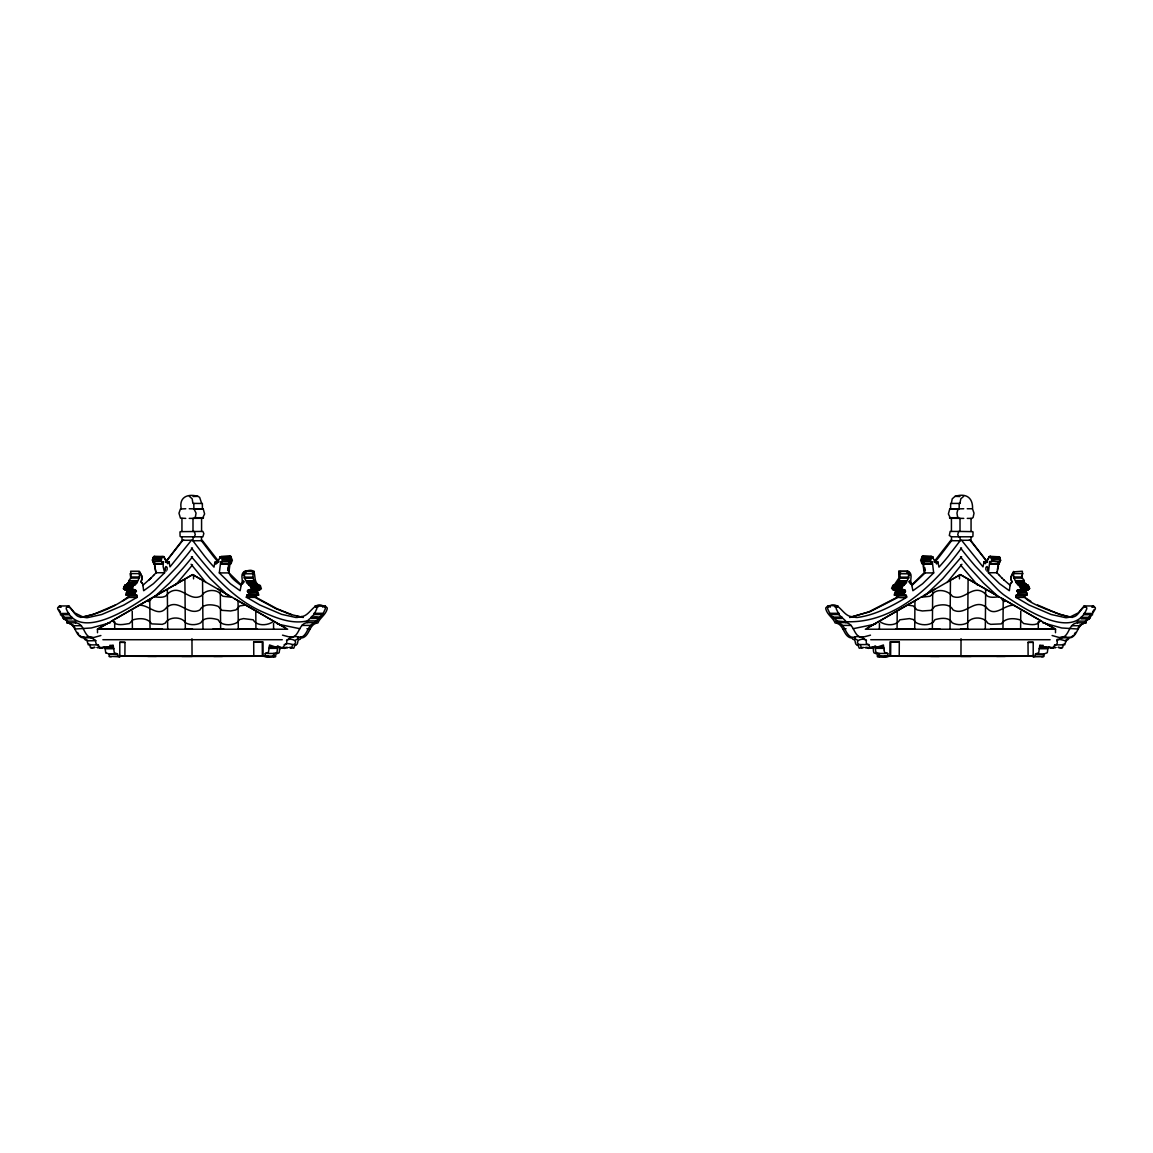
<?xml version="1.0" encoding="UTF-8"?>
<svg xmlns="http://www.w3.org/2000/svg" width="1153" height="1153" viewBox="0 0 1153 1153"><rect width="100%" height="100%" fill="white"/><g stroke="black" fill="none" stroke-linecap="round" stroke-linejoin="round"><path stroke-width="1.5" d="M109.737 645.363L113.167 645.363L113.643 648.188A9.166 6.486 -90 0 1 113.83 648.735A14.802 10.463 90 0 0 113.83 649.514L114.233 652.411A13.087 9.253 -90 0 0 114.608 652.901L117.491 653.895L117.765 655.495A2.926 2.075 -90 0 1 117.851 656.331L119.797 656.778L119.782 642.221L125 642.365L124.884 655.826L119.739 655.826L169.347 656.043M229.058 562.75C226.132 574.338 231.623 578.287 241.193 585.522M951.427 531.432L951.427 518.389M959.728 536.794L972.31 536.794A1.917 1.355 -90 0 0 972.901 536.275L973.031 532.037A1.874 1.326 -90 0 0 972.685 531.648L960.002 531.432L960.002 518.389M998.253 563.99L998.267 562.75M1043.263 645.363L1039.833 645.363L1039.357 648.188A9.166 6.486 -90 0 0 1039.17 648.735A14.802 10.463 90 0 1 1039.17 649.514L1038.767 652.411A13.087 9.253 -90 0 1 1038.392 652.901L1035.509 653.895L1035.235 655.495A2.926 2.075 -90 0 0 1035.149 656.331L1033.203 656.778L1033.218 642.221L1028 642.365L1028.116 655.826L1033.261 655.826L983.653 656.043M181.987 536.794L202.87 536.794L203.836 533.565L202.842 531.432L180.315 531.648A1.874 1.326 -90 0 0 179.969 532.037L180.099 536.275A1.917 1.355 -90 0 0 180.69 536.794L181.987 536.794L181.987 540.743L165.456 562.275M273.636 656.864L273.636 653.621M139.124 571.643L139.614 576.99L137.121 582.568L134.512 585.234L124.841 585.292L124.654 586.877M135.333 591.532C136.458 594.314 125.72 594.314 126.758 591.532C156.174 591.648 106.523 588.852 134.843 590.552M134.382 589.817L132.033 588.246L133.128 585.479L134.512 585.234M896.083 591.547L905.336 591.893L905.249 590.437L903.548 589.788L893.143 589.788L891.572 588.318L892.955 585.364L904.183 584.975L908.593 578.215L908.521 571.427L899.945 571.427L900.017 578.215L897.856 582.669L893.892 585.551L892.811 588.289L895.593 590.581L894.166 595.107L896.342 595.236L896.775 597.485L868.569 611.955L849.646 617.475L870.011 611.695L897.971 597.384C914.012 599.286 905.033 591.95 895.377 595.02L895.578 592.527L904.673 592.772L904.658 591.547L896.083 591.547L896.097 592.772L904.673 592.772M903.548 589.788L901.387 588.289L902.468 585.551L903.837 585.32M1000.473 560.07L998.93 563.947L990.355 563.947L989.778 561.453L988.366 572.738L999.565 583.692L1009.351 590.725L1010.187 584.312L1011.93 581.53M191.412 547.963C210.812 572.565 231.71 597.715 260.794 611.119C275.236 617.604 291.305 624.609 307.404 620.89C311.252 616.999 313.414 616.12 319.612 617.129L322.667 614.535L325.319 608.827A1.931 1.369 -90 0 0 325.29 607.545C314.928 598.45 310.878 615.673 301.726 616.552A63.761 45.082 -90 0 1 295.961 617.504L281.606 614.333L259.829 604.994L246.382 597.139L246.901 595.15L257.623 595.02L257.422 592.527L248.327 592.772L248.342 591.547L256.917 591.547L256.903 592.772L248.327 592.772M890.635 656.23L890.736 642.005L899.311 642.005L899.21 656.23L890.635 656.23L939.162 656.417M960.507 547.963L963.288 551.552A490.198 346.491 -90 0 0 975.496 566.339L997.763 589.659A131.211 92.744 -90 0 0 1003.614 594.717C1023.734 608.726 1073.515 641.356 1086.717 608.943A1.946 1.384 -90 0 0 1086.674 607.645C1082.047 603.322 1078.675 618.729 1071.555 616.74A64.381 45.5 -90 0 1 1065.732 617.705L1051.248 614.52L1029.269 605.109L1015.692 597.168L1016.211 595.164L1026.948 595.049L1026.761 592.512L1017.652 592.772L1017.667 591.532L1026.242 591.532L1026.228 592.772L1017.652 592.772M1071.483 617.359C1066.395 617.259 1013.761 599.214 1026.948 594.386L1026.732 593.709M879.393 629.207L879.451 623.182M895.55 629.207L897.063 629.207L897.207 612.214M914.949 601.736L914.704 629.207L897.063 629.207M929.073 629.207L932.359 629.192L932.691 591.244M950.029 629.192L950.447 580.752M959.455 578.878L959.483 574.612M968.102 579.44L967.67 629.178L960.449 629.178M985.311 629.163L985.656 590.019M990.499 629.163L1002.966 629.149L1003.211 600.569M1002.966 629.149L1020.607 629.149L1020.765 611.133M1020.607 629.149L1038.276 629.134L1038.334 621.712M284.243 644.57A7.163 5.059 90 0 0 284.978 644.613L286.564 643.792L286.78 641.644A10.074 7.12 90 0 0 286.621 640.535C290.715 637.004 299.607 641.515 293.554 644.613A7.163 5.059 90 0 1 292.804 644.57C281.001 641.126 286.953 648.072 279.79 648.274A9.166 6.486 -90 0 0 279.588 648.822A14.802 10.463 -90 0 1 279.602 649.6L279.185 652.497A13.087 9.253 -90 0 1 278.824 652.987L276.086 653.91L275.653 655.581A2.926 2.075 -90 0 0 275.567 656.417L265.06 656.864M998.44 565.892L998.267 567.19M934.694 562.275A288.711 204.139 90 0 0 939.479 556.553L951.542 540.757L951.47 536.794L960.045 536.794L960.118 540.757L948.054 556.553A288.711 204.139 -90 0 1 938.989 567.117L937.879 561.929L934.449 561.929M1026.242 591.532L1025.565 591.878C1004.854 588.779 1026.516 593.636 1029.543 588.246L1028.317 585.926M1026.501 590.307L1025.392 591.359L1016.816 591.359M167.07 570L167.171 567.997A5.534 3.92 -90 0 0 166.868 567.161C165.066 564.466 164.591 570.807 166.061 571.225M256.917 591.547L256.24 591.893C240.804 593.363 248.515 587.771 257.407 590.581L261.385 588.823L260.333 585.551L249.163 585.32L244.407 578.215L244.479 571.427L253.055 571.427L252.983 578.215L255.144 582.669L259.108 585.551L260.189 588.289L257.407 590.581L258.834 595.107L256.658 595.236L256.225 597.485L277.037 608.755L291.695 614.621M256.24 591.893L256.326 590.437L257.407 590.581M1025.291 590.884L1025.565 591.878M887.94 656.864L877.433 656.417A2.926 2.075 -90 0 0 877.332 655.581L877.058 653.982L874.176 652.987A13.087 9.253 90 0 1 873.815 652.497L873.412 650.912M884.092 649.802L884.092 649.11A14.672 10.377 90 0 1 884.092 648.346A9.094 6.428 90 0 0 883.904 647.799L883.443 646.934L875.228 647.51A8.82 6.241 90 0 1 875.516 648.346L875.516 649.802M192.493 547.963L189.712 551.552A490.198 346.491 -90 0 1 177.504 566.339L155.237 589.659A131.211 92.744 90 0 1 149.386 594.717C129.006 609 79.543 641.241 66.283 608.943A1.946 1.384 -90 0 1 66.326 607.645C70.953 603.322 74.325 618.729 81.445 616.74A64.381 45.5 -90 0 0 87.268 617.705L101.752 614.52L123.731 605.109L137.308 597.168L136.789 595.164L126.542 595.294L126.239 592.512L135.348 592.772M134.815 592.512L134.627 595.049L136.789 595.164M904.154 592.527L903.952 595.02L905.71 594.991M959.195 503.472L959.181 508.747L957.739 509.943L956.961 513.099L957.538 516.703L959.094 518.389M162.155 556.755C162.025 562.044 153.479 555.991 152.441 560.171M161.593 559.046L161.132 560.401L162.645 563.947L163.38 561.684L163.149 566.57L164.634 572.738L153.435 583.692L143.649 590.725L142.813 584.312M937.879 561.929L936.668 563.99L931.97 556.539L930.658 559.364L921.766 559.536L922.227 561.67L930.788 561.67L931.71 564.206L932.287 561.742L933.685 572.911L922.587 583.778L912.888 590.74L911.403 583.043C909.256 580.363 913.536 574.41 908.521 571.427M930.658 559.364L930.788 561.67M280.395 647.51L279.848 647.222A18.549 13.115 -90 0 1 279.012 646.674L277.787 645.882L276.187 647.237L269.557 644.988L269.096 647.799A9.094 6.428 90 0 0 268.908 648.346A14.672 10.377 -90 0 1 268.908 649.11L268.505 651.993A12.986 9.181 -90 0 1 268.145 652.468L265.276 653.448L265.003 655.048A2.911 2.061 -90 0 0 264.916 655.87L264.859 656.316M280.208 647.193L269.456 647.006L277.772 647.51A8.82 6.241 -90 0 0 277.484 648.346L277.08 651.993A12.986 9.181 -90 0 1 276.72 652.468L273.852 653.448L273.693 654.616M1041.779 656.778L1043.724 656.331A2.926 2.075 -90 0 1 1043.811 655.509L1044.085 653.895L1046.982 652.901A13.087 9.253 -90 0 0 1047.342 652.411L1047.746 649.514A14.802 10.463 -90 0 0 1047.746 648.735A9.166 6.486 90 0 1 1047.933 648.188L1048.293 647.381M997.172 571.283L997.1 572.911M1010.806 578.129L1013.011 572.378M1044.056 654.76L1035.466 654.76M86.504 617.374A63.761 45.082 -90 0 1 82.065 616.552L74.642 612.834L68.834 605.916L59.509 606.002L57.751 607.645A1.946 1.384 -90 0 0 57.708 608.943L63.487 618.642L67.148 621.136L75.723 621.136L75.536 622.822C84.342 623.542 83.362 634.943 90.496 637.609A15.162 10.708 90 0 0 92.831 637.768L100.887 635.519M906.546 597.384C891.255 606.478 874.911 615.212 857.039 617.504A63.761 45.082 -90 0 1 851.274 616.552C842.122 615.673 838.072 598.45 827.71 607.545A1.931 1.369 -90 0 0 827.681 608.827L830.477 614.751L837.02 620.89C889.655 628.414 932.647 587.122 961.588 547.963M838.044 605.916L836.285 607.545A1.931 1.369 -90 0 0 836.242 608.827L839.053 614.751L845.596 620.89L845.423 622.577C853.71 623.369 853.263 633.357 859.316 636.831A14.773 10.435 -90 0 0 862.084 637.278L863.309 637.205M193.272 536.794L192.882 540.757L204.946 556.553A288.711 204.139 -90 0 0 214.011 567.117L214.862 562.275L215.827 564.091L217.225 563.096L220.151 556.841L221.895 557.101L222.342 559.364L231.234 559.536L229.865 564.206L221.29 564.206L220.713 561.742L219.315 572.911L230.413 583.778L240.112 590.74L241.597 583.043C243.744 580.363 239.464 574.41 244.479 571.427M229.865 564.206L229.793 563.183M298.151 638.33L298.079 637.205M999.075 564.206L998.858 562.909M998.959 563.947L999.002 563.183M990.73 556.841C990.47 561.295 999.118 557.346 1000.602 560.372M967.252 518.389L971.907 518.389L973.103 517.452L974.026 513.186L972.555 508.992C973.017 498.845 967.367 492.576 955.044 496.352L952.248 498.817L951.311 503.472M165.383 559.954L164.317 557.749M248.832 590.581L251.613 588.289L250.532 585.551L249.163 585.32M1018.157 590.552L1020.924 588.765L1020.751 587.526C1017.047 583.793 1012.161 578.402 1013.876 571.643M1020.924 588.765L1029.499 588.765L1028.692 587.122M273.434 656.316L273.492 656.043A2.911 2.061 -90 0 1 273.578 655.048M275.553 656.749L266.934 656.864M152.441 559.983L154.185 556.539M932.95 556.928L922.53 557.101L922.083 559.364M113.167 645.363C109.794 647.597 106.076 647.006 103.64 647.049A18.693 13.216 -90 0 1 102.804 647.597L99.706 648.145L98.38 644.931A7.221 5.102 -90 0 1 97.63 644.974C94.2 643.878 97.356 639.555 93.076 639.05A1.6 1.124 -90 0 1 93.004 638.632L93.033 637.782L84.255 637.768A15.162 10.708 90 0 1 81.921 637.609C74.786 634.943 75.767 623.542 66.96 622.822L67.148 621.136M67.681 622.101L68.229 622.894M872.792 647.193L883.544 647.006L883.443 644.988L876.813 647.237L875.213 645.882L873.988 646.674A18.549 13.115 90 0 1 873.152 647.222L870.068 647.755L868.757 644.57A7.163 5.059 -90 0 1 868.022 644.613L866.436 643.792L866.22 641.644A10.074 7.12 90 0 1 866.379 640.535C862.603 637.796 860.297 635.101 853.508 637.278A14.773 10.435 -90 0 1 850.741 636.831C844.688 633.357 845.135 623.369 836.847 622.577L837.02 620.89M1013.689 578.071L1022.264 578.071L1022.062 575.635M230.009 562.505L230.47 561.468L230.831 563.976L232.373 560.286L230.701 556.294L220.151 556.841M837.136 607.372C834.887 605.267 827.912 604.403 825.865 607.79A1.946 1.384 -90 0 0 825.836 609.087C827.479 615.154 833.331 618.008 835.089 622.951C843.895 623.658 842.929 635.072 850.064 637.71A15.162 10.708 -90 0 0 852.398 637.868L852.644 637.609M924.792 567.708L925.34 570.404M852.6 637.883L852.557 638.748A1.6 1.124 -90 0 0 852.644 639.166C856.924 639.656 853.768 643.979 857.198 645.075A7.221 5.102 90 0 0 857.947 645.031L859.273 648.245L862.372 647.698A18.693 13.216 -90 0 0 862.819 647.424M999.766 557.504L1000.026 558.816M154.574 565.229L154.891 563.716M297.027 616.293L303.297 617.431L290.181 614.333L275.653 608.539L255.029 597.384L255.462 595.15L257.133 595.279M922.991 563.759L924.158 572.767L912.974 583.735M230.917 559.364L230.47 557.101L220.05 556.928M991.407 559.046L999.997 559.046L1000.559 560.171M135.607 590.105C132.681 589.37 123.746 592.282 123.818 587.583L124.553 585.854L133.128 585.854M126.268 593.709C125.187 596.49 129.05 593.809 128.632 596.346M96.016 640.621L87.397 640.866A10.809 7.639 -90 0 0 87.268 641.731L88.291 644.844L98.38 644.931M142.194 578.129L141.07 581.53M866.407 640.304C861.824 637.148 853.551 641.587 859.446 644.613A7.163 5.059 -90 0 0 860.196 644.57L868.757 644.57M999.507 575.506L996.941 572.738L998.008 568.458M142.179 576.904L139.239 571.225L130.664 571.225L131.024 576.99L128.026 583.144M128.877 581.487L129.395 579.93M154.718 564.97L155.9 572.911M854.921 637.205L854.849 638.33M61.239 613.843L63.977 616.97M152.571 559.868L152.974 561.28M292.804 644.57L291.507 647.755L288.971 647.51M300.356 637.609L300.443 638.748A1.6 1.124 -90 0 1 300.356 639.166C296.076 639.656 299.232 643.979 295.802 645.075A7.221 5.102 -90 0 1 295.053 645.031L293.727 648.245L290.628 647.698A18.693 13.216 -90 0 1 290.181 647.424A18.693 13.216 90 0 0 290.628 647.698M1054.62 644.931A7.221 5.102 -90 0 0 1055.37 644.974C1061.394 642.423 1049.835 636.341 1065.603 640.866A10.809 7.639 -90 0 1 1065.732 641.731L1064.709 644.844L1054.62 644.931L1053.294 648.145L1050.196 647.597A18.693 13.216 90 0 1 1049.36 647.049C1046.967 647.453 1043.119 647.251 1039.833 645.363M1063.354 644.945L1062.677 647.28A2.407 1.701 -90 0 1 1061.87 648.145L1058.324 647.323M141.012 581.429L142.857 584.398M1000.473 560.257C999.262 564.61 990.427 557.994 990.355 563.947M906.979 572.854L907.339 571.283L898.764 571.283L898.836 578.143L894.036 585.306M230.701 556.294L221.03 556.539L219.791 558.556M1010.864 576.745L1013.689 571.427M228.481 557.576L230.038 556.755M987.559 561.641L984.114 561.641L983.005 566.872L961.588 540.281L960.492 540.281M130.808 578.215L130.13 573.589L138.706 573.589M126.614 590.336C127.652 589.342 128.228 592.728 126.758 591.532M896.818 591.777L896.357 590.134L893.143 589.788M986.939 571.225C988.409 570.807 987.934 564.466 986.132 567.161A5.534 3.92 90 0 0 985.829 567.997L985.93 570M227.66 570.404L228.208 567.708M81.517 617.359C98.135 613.872 116.122 606.608 128.732 596.317M897.971 597.384L897.538 595.15L895.377 595.02M1022.135 575.462L1022.423 574.468M125.028 589.716L123.501 588.765L124.164 587.064M990.369 556.596L989.375 556.596M222.342 559.364L221.29 564.206M999.853 561.381L999.204 563.615M1024.368 596.346L1024.786 595.164L1026.458 595.294M154.084 556.481L153.104 557.836M163.885 557.576L163.798 556.51L162.126 557.187M997.331 569.683L998.282 564.97M1019.901 586.805L1028.476 586.805L1028.317 585.551M153.018 557.937L152.859 559.147M141.56 580.766L142.136 576.745L139.931 572.176M1039.833 621.294C1036.878 626.583 1028.39 624.162 1023.59 623.528L1020.16 619.867C1013.689 617.994 1005.33 617.734 1001.294 623.888L990.701 624.349L987.804 623.196C984.244 616.466 971.244 616.264 967.482 622.779C963.014 625.33 956.687 625.257 952.191 622.807C949.135 616.711 940.344 618.123 934.968 619.68L933.325 622.029M126.398 584.975L126.671 584.124M154.142 562.909L153.925 564.206L153.018 561.67M931.71 564.206L923.135 564.206L923.207 563.183M298.079 638.748L295.168 640.304M1026.617 590.581L1029.499 588.765M153.94 556.827L155.05 556.596M932.849 556.841L922.299 556.294L920.627 560.286L922.169 563.976L922.53 561.468L922.991 562.505M930.759 556.51L931.97 556.539L933.209 558.556M242.072 584.369L243.989 582.034M1010.143 584.398L1012.046 582.078M243.081 575.477L243.845 573.935M932.071 594.573C936.611 587.9 948.141 590.264 952.45 596.317C964.643 601.679 972.555 583.159 985.037 593.507M991.277 561.381L991.854 559.335M193.906 518.389L195.462 516.703L196.039 513.099L193.891 508.747L193.805 503.472M202.481 518.389L204.614 513.95L203.288 509.122L189.251 508.747M125.36 590.12L135.939 590.408M1022.495 574.295L1022.336 571.225L1013.804 571.845M988.683 557.749L987.617 559.954M289.691 637.205L290.916 637.278A14.773 10.435 90 0 0 293.684 636.831C299.737 633.357 299.29 623.369 307.577 622.577L307.404 620.89L315.98 620.89L319.597 618.44L319.612 617.129M1052.112 635.519L1060.169 637.768A15.162 10.708 -90 0 0 1062.504 637.609C1069.638 634.943 1068.658 623.542 1077.464 622.822L1077.277 621.136L1085.852 621.136L1089.513 618.642L1095.292 608.943A1.946 1.384 -90 0 0 1095.249 607.645L1093.491 606.002L1084.166 605.916L1078.358 612.834L1070.935 616.552A63.761 45.082 90 0 1 1066.496 617.374M285.958 647.381L284.546 648.433L282.053 647.698A18.693 13.216 -90 0 1 281.606 647.424M315.98 620.89L316.153 622.577C307.865 623.369 308.312 633.357 302.259 636.831A14.773 10.435 -90 0 1 299.492 637.278C292.531 635.101 290.815 637.84 286.593 640.304M1079.525 625.416L1077.651 628.716M1085.852 621.136L1086.04 622.822C1077.233 623.542 1078.214 634.943 1071.079 637.609A15.162 10.708 -90 0 1 1068.745 637.768L1059.967 637.782L1059.996 638.632A1.6 1.124 -90 0 1 1059.924 639.05L1056.984 640.621M126.571 584.585L127.334 583.778L135.91 583.778M192.508 540.281L191.412 540.281L169.995 566.872L169.131 561.987L167.646 563.716L163.942 556.784M300.4 637.883L300.602 637.868A15.162 10.708 90 0 0 302.936 637.71C310.071 635.072 309.105 623.658 317.911 622.951C319.669 618.008 325.521 615.154 327.164 609.087A1.946 1.384 -90 0 0 327.135 607.79L325.362 606.132L316.787 606.132L315.864 607.372M932.042 594.631L929.981 596.274L923.063 597.038A22.21 11.112 0 0 1 921.492 597.009L921.406 596.995M237.359 622.375L239.579 619.536L243.542 618.599L253.156 619.795C256.672 626.252 267.006 625.618 272.281 622.188M167.949 593.521C165.513 598.537 158.638 597.268 154.012 596.75M1074.423 634.078L1075.461 632.42M909.126 581.487L909.616 580.708M933.296 622.101C928.741 625.805 920.584 625.344 915.669 622.433M311.036 617.129L314.092 614.535L316.758 608.827A1.931 1.369 -90 0 0 316.715 607.545L314.956 605.916M963.749 508.747L949.712 509.122L948.386 513.95L950.519 518.389M1092.583 611.955L1094.255 609.49M961.905 564.249L947.103 582.481M316.657 606.319L318.069 607.026M323.532 605.916L322.624 607.127M325.362 606.132L324.44 607.372M1093.491 606.002L1092.568 607.227M167.963 593.507C180.79 582.784 189.222 603.105 201.732 595.64C205.162 589.255 217.182 588.679 220.929 594.573M287.702 647.525L286.03 647.525M192.493 564.956L175.328 585.306M244.969 572.234L245.661 571.283C259.699 566.469 250.979 580.564 258.964 585.306M252.377 572.378L253.055 571.427M253.545 572.234L254.237 571.283M58.659 607.184L60.259 605.916L61.167 607.127M67.22 607.184L68.834 605.916M1091.833 607.127L1092.741 605.916L1094.341 607.184M961.631 556.697L942.808 578.59L924.922 595.683M191.412 540.281L182.837 540.281L165.974 561.713M934.074 561.727L950.85 540.281L951.845 540.281M1067.246 639.223L1065.92 640.117M153.493 575.506L156.059 572.738L164.634 572.738M933.685 572.911L925.11 572.911L911.807 585.522M127.637 583.461L127.089 583.937L135.55 583.85M153.623 575.347L149.068 579.973M151.346 577.711L142.597 585.522M220.425 557.447L230.528 557.202M229 557.447L229.678 556.539L230.47 557.101M1073.529 635.375L1071.468 636.831M1064.363 644.051L1062.605 644.613M1054.173 647.438L1055.845 647.438M154.776 596.562L169.505 583.029L182.794 568.472A505.1 357.026 90 0 0 192.493 556.813M1089.023 616.97L1091.761 613.843M989.101 556.582L990.571 557.058M989.36 556.841L985.354 563.716L984.114 561.641M201.53 536.923L201.458 540.757L213.521 556.553A288.711 204.139 -90 0 0 218.306 562.275M148.362 601.592L150.928 599.574M237.331 622.433C232.416 625.344 224.258 625.805 219.704 622.101M990.989 557.086L990.225 556.25M834.931 607.026L836.343 606.319M1085.578 620.631L1086.933 619.709M124.683 585.551L134.858 584.902M922.962 556.755L924.519 557.576M94.676 647.323L91.13 648.145A2.407 1.701 -90 0 1 90.323 647.28L89.804 644.931M122.333 601.232L128.761 597.384M963.62 496.352L960.824 498.817L959.887 503.472M923.784 595.625L935.27 589.01M960.319 574.626L951.729 579.555M111.668 621.02L192.652 574.612L287.659 629.221L97.501 629.221L97.501 632.723M907.699 604.878L918.725 598.537M867.632 627.909L906.935 605.311M1055.499 629.221L960.348 574.612L865.341 629.221L1055.499 629.221L1055.499 632.723M97.501 629.221L192.652 574.612M107.575 623.355L97.501 629.106L162.501 629.163M1025.449 591.893L1026.127 591.547L1026.646 593.19M1084.771 622.894L1085.319 622.101M870.947 647.698A18.693 13.216 -90 0 0 871.394 647.424A18.693 13.216 90 0 1 870.947 647.698L868.454 648.433L867.042 647.381M958.734 531.432L957.725 534.574L958.705 536.794M194.295 536.794L195.275 534.574L194.266 531.432M115.386 604.994L93.609 614.333L80.494 617.431M1079.712 625.301L1081.428 624.479M1082.638 623.917L1083.806 623.355M248.745 592.57L249.048 595.02L246.901 595.15M94.676 647.467L92.154 647.77A2.335 1.643 -90 0 1 91.62 647.366M103.251 647.467L100.729 647.77A2.335 1.643 -90 0 1 100.181 647.366M864.029 647.51L861.493 647.755L860.196 644.57M1016.211 595.164L1026.948 595.049M110.429 622.692L91.318 627.981L74.743 629.034M185.763 508.747L180.445 508.992L178.974 513.186L180.459 518.144L185.748 518.389M875.588 624.061L853.134 628.716M862.458 637.278L870.486 635.159M125.922 585.234L124.841 585.292M193.099 496.525L197.956 496.352L199.642 497.361L201.689 503.472M127.637 595.135L126.542 595.294M998.988 596.75C994.362 597.268 987.487 598.537 985.051 593.521M98.827 647.438L97.155 647.438M866.97 647.525L865.298 647.525M314.726 621.842L317.724 621.265M893.676 589.832L903.707 589.86M842.886 629.163L846.071 628.731M1026.285 590.077L1017.061 590.408M245.575 605.037L239.752 605.916L235.918 609.937L230.643 610.96L221.924 610.341L218.09 606.319C212.282 604.23 203.259 603.451 199.93 609.937C187.665 616.509 178.513 597.585 166.608 607.458C157.961 618.541 148.607 604.042 139.009 605.325M955.044 496.352L959.901 496.525M231.594 596.995L231.508 597.009A22.21 11.112 0 0 1 229.937 597.038L223.019 596.274L220.958 594.631M253.689 642.005L262.264 642.005L262.365 656.23L253.79 656.23L253.689 642.005L263.014 641.875L262.985 656.316L273.477 656.201M90.395 644.613L88.637 644.051M1068.327 637.278L1068.701 637.278A14.773 10.435 -90 0 0 1070.315 637.148M996.639 656.388L1029.067 656.216L1020.491 656.216M213.838 656.417L262.365 656.23M932.359 629.192L940.228 629.192M1065.574 640.621C1073.155 638.69 1065.041 635.044 1059.924 637.494M215.51 656.071L268.534 655.913L259.958 655.913M1038.276 629.134L1055.499 629.106L1045.425 623.355M971.129 656.417L930.586 656.417M181.223 508.747C178.888 497.606 187.074 493.268 197.956 496.352M189.38 496.352L192.176 498.817L192.911 503.385L202.38 503.472L202.38 508.747M960.089 503.385L950.62 503.472L950.62 508.747M967.237 508.747L971.849 508.747M194.713 509.122L203.288 509.122M949.712 509.122L958.287 509.122M194.943 517.711L203.519 517.711M949.481 517.711L958.057 517.711M189.236 518.389L202.899 518.274M950.101 518.274L963.764 518.389M960.002 531.432L950.158 531.432L949.308 535.54L951.47 536.794M961.588 540.281L970.163 540.281L987.026 561.713M182.837 540.281L183.932 540.281M201.155 540.281L202.15 540.281L218.926 561.727M969.068 540.281L970.163 540.281M192.882 540.757L201.53 540.699M951.47 540.699L960.118 540.757M154.199 556.25L162.948 556.942M922.299 556.294L931.105 556.366M989.995 556.322L999.06 556.827M221.001 556.625L230.369 556.64M922.631 556.64L931.999 556.625M153.392 556.856L163.005 556.322M990.499 556.841L999.795 557.533M922.472 557.202L932.46 557.346M152.888 558.211L161.463 558.211M991.551 558.383L1000.127 558.383M222.457 558.542L231.032 558.542M921.968 558.542L930.543 558.542M152.571 559.335L161.146 559.335M222.774 559.637L231.349 559.637M921.651 559.637L930.226 559.637M161.377 561.136L152.801 561.136L152.527 560.07M991.623 561.136L1000.199 561.136M152.845 561.583L161.723 561.381M222.558 561.425L231.119 561.425M921.881 561.425L930.442 561.425M165.441 561.641L168.886 561.641M222.212 561.67L230.773 561.67M215.121 561.929L218.551 561.929M165.701 561.987L169.131 561.987M983.869 561.987L987.299 561.987M154.185 563.673L162.76 563.673M990.24 563.673L998.815 563.673M153.147 561.381L154.07 563.947L162.645 563.947M221.174 563.947L229.75 563.947M923.25 563.947L931.826 563.947M988.366 572.738L996.941 572.738M219.315 572.911L227.89 572.911M1014.294 573.589L1022.87 573.589M245.012 573.776L253.588 573.776M899.412 573.776L907.987 573.776M131.024 576.99L139.614 576.99M1013.386 576.99L1021.976 576.99M244.119 577.149L252.694 577.149M900.306 577.149L908.881 577.149M130.736 578.071L139.311 578.071M244.407 578.215L252.983 578.215M900.017 578.215L908.593 578.215M128.891 580.636L137.466 580.636M1015.534 580.636L1024.109 580.636L1024.224 581.386M246.223 580.752L254.799 580.752M898.201 580.752L906.777 580.752M137.322 582.02L128.545 582.568L137.121 582.568M1015.678 582.02L1024.253 582.02L1024.758 582.885M246.367 582.121L254.943 582.121M898.057 582.121L906.633 582.121M1015.879 582.568L1024.455 582.568L1023.605 579.93M246.569 582.669L255.144 582.669M897.856 582.669L906.431 582.669M127.925 583.043L136.501 583.043M1016.499 583.043L1024.657 582.986M247.189 583.144L255.764 583.144M897.236 583.144L905.811 583.144M1017.09 583.778L1026.559 584.513M247.78 583.879L256.701 583.937M896.299 583.937L905.22 583.879M1017.45 583.85L1026.026 583.85M248.817 584.975L257.393 584.975M895.607 584.975L904.183 584.975M1018.142 584.902L1026.732 584.902L1026.213 584.211M1018.488 585.234L1028.159 585.292L1026.602 584.975M124.553 585.479L133.128 585.479M250.532 585.551L260.333 585.551M892.667 585.551L902.468 585.551M1019.872 585.479L1028.447 585.479L1026.948 585.32M250.532 585.926L260.333 585.911M892.667 585.911L902.468 585.926M1019.872 585.854L1028.447 585.854M124.697 586.257L133.287 586.257M250.374 586.315L258.949 586.315M894.051 586.315L902.626 586.315M1019.713 586.257L1028.303 586.257M124.654 586.589L133.229 586.589M250.432 586.646L259.007 586.646M893.993 586.646L902.568 586.646M1019.771 586.589L1028.346 586.589M124.524 586.805L133.099 586.805M250.561 586.877L259.137 586.877M893.863 586.877L902.439 586.877M123.674 587.526L132.249 587.526M251.397 587.583L259.973 587.583M893.027 587.583L901.603 587.583M1020.751 587.526L1029.326 587.526M123.457 588.246L132.033 588.246M251.613 588.289L260.189 588.289M892.811 588.289L901.387 588.289M1020.967 588.246L1029.543 588.246M123.501 588.765L132.076 588.765M251.57 588.808L260.146 588.808M892.854 588.808L901.43 588.808M124.711 589.659L134.137 589.76M249.538 589.788L259.857 589.788M1018.863 589.76L1028.289 589.659M249.293 589.86L259.324 589.832M1018.618 589.817L1027.208 589.817M248.068 590.134L259.526 590.192M893.474 590.192L904.932 590.134M1017.393 590.105L1027.64 590.12M247.751 590.437L256.326 590.437M896.674 590.437L905.249 590.437M895.593 590.581L904.168 590.581M127.594 590.855L136.169 590.855M247.506 590.884L256.081 590.884M896.919 590.884L905.494 590.884M1016.831 590.855L1025.406 590.855M127.608 591.359L136.184 591.359M247.506 591.388L256.081 591.388M896.919 591.388L905.494 591.388M136.011 591.878L126.888 591.59M126.052 595.049L136.4 595.006M247.29 594.991L257.623 595.02M895.867 595.279L906.099 595.15M128.732 597.168L137.308 597.168M246.382 597.139L254.957 597.139M898.043 597.139L906.618 597.139M1015.692 597.168L1024.268 597.168L1030.825 601.304M128.66 597.427L137.236 597.427M246.454 597.384L255.029 597.384M1015.764 597.427L1024.34 597.427M313.875 613.31L322.451 613.31M830.549 613.31L839.125 613.31M60.605 613.468L69.18 613.468M1083.82 613.468L1092.395 613.468M314.092 614.535L322.667 614.535M830.333 614.535L838.908 614.535M60.388 614.708L68.964 614.708M1084.036 614.708L1092.612 614.708M833.388 617.129L841.964 617.129M63.473 617.331L72.048 617.331M1080.952 617.331L1089.527 617.331M311.123 618.253L319.698 618.253M833.302 618.253L841.877 618.253M63.386 618.469L71.962 618.469M311.022 618.44L319.597 618.44M833.403 618.44L841.978 618.44M1081.038 618.469L1089.614 618.469M63.487 618.642L72.062 618.642M1080.938 618.642L1089.513 618.642M307.577 622.577L316.153 622.577M836.847 622.577L845.423 622.577M66.96 622.822L75.536 622.822M1077.464 622.822L1086.04 622.822M301.74 625.416L310.316 625.416M842.684 625.416L851.26 625.416M72.855 625.704L81.431 625.704M1071.569 625.704L1080.145 625.704M212.772 629.192L223.927 629.207M1078.257 629.034L1061.682 627.981L1042.571 622.692M93.076 637.494C87.959 635.044 79.845 638.69 87.426 640.621M102.876 639.713L282.269 639.713M870.731 639.713L1050.124 639.713M119.854 642.365L125 642.365M1028 642.365L1033.146 642.365M106.307 647.323L113.282 647.381M1039.718 647.381L1046.693 647.323M97.313 647.582L105.903 647.582M278.954 647.669L287.529 647.669M865.471 647.669L874.046 647.669M1047.097 647.582L1055.687 647.582M268.908 648.346L277.484 648.346M875.516 648.346L884.092 648.346M104.707 647.381L105.067 648.188A9.166 6.486 -90 0 1 105.254 648.735L113.83 648.735M1039.17 648.735L1047.746 648.735M265.276 653.448L273.852 653.448M875.531 650.422L875.92 651.993A12.986 9.181 90 0 0 876.28 652.468L879.148 653.448L887.724 653.448L887.997 655.048A2.911 2.061 -90 0 1 888.084 655.87L888.141 656.316M105.254 648.735A14.802 10.463 90 0 0 105.254 649.514L105.658 652.411A13.087 9.253 -90 0 0 106.018 652.901L108.915 653.895L117.491 653.895M1035.509 653.895L1044.085 653.895M108.915 653.895L117.534 654.76M893.042 655.913L884.466 655.913L937.49 656.071M119.22 656.302L120.762 655.495M132.509 656.216L123.933 656.216L156.361 656.388M160.757 656.043L224.086 656.071M879.422 655.048A2.911 2.061 -90 0 1 879.508 655.87L890.015 656.316L889.986 641.875L899.311 642.005M928.914 656.071L992.243 656.043M1033.78 656.302L1032.238 655.495M222.414 656.417L181.871 656.417M108.944 654.76L109.189 655.495A2.926 2.075 -90 0 1 109.276 656.331L119.797 656.778M877.447 656.749L886.066 656.864M1005.214 656.388L960.953 656.417L961.04 638.748M1033.203 656.778L1043.71 656.662M111.221 656.778L109.29 656.662M192.551 629.178L185.33 629.178L184.898 579.44M257.45 629.207L238.296 629.207L238.051 601.736M147.786 656.388L192.047 656.417L191.96 638.748M857.832 640.304L854.921 638.748M84.299 637.278A14.773 10.435 90 0 1 82.685 637.148A14.773 10.435 -90 0 0 84.299 637.278L84.673 637.278M1013.991 605.325C1004.407 604.143 994.621 618.642 986.19 607.184C973.997 597.888 965.436 616.466 953.07 609.937C949.726 603.466 940.733 604.215 934.91 606.319L931.076 610.341L922.357 610.96L917.082 609.937L913.248 605.916L907.425 605.037M999.896 557.836L999.608 556.856M306.929 628.731L310.114 629.163M299.866 628.716L277.412 624.061M1072.506 617.431L1059.391 614.333L1037.614 604.994M835.276 621.265L838.274 621.842M282.514 635.159L290.542 637.278M87.08 640.117L85.754 639.223M1058.324 647.467L1060.846 647.77A2.335 1.643 -90 0 0 1061.38 647.366M1049.749 647.467L1052.271 647.77A2.335 1.643 -90 0 0 1052.819 647.366M69.194 623.355L70.362 623.917M71.572 624.479L73.288 625.301M217.73 589.01L229.216 595.625M81.532 636.831L79.471 635.375M887.724 653.448L884.956 652.584A12.986 9.181 90 0 1 884.495 651.993L884.106 650.422M234.275 598.537L245.301 604.878M1012.348 604.403L1001.323 598.09M246.065 605.311L285.368 627.909M1084.166 605.916L1085.78 607.184M1013.055 604.806L1041.332 621.02M201.271 579.555L192.681 574.626M960.348 574.612L996.379 595.251M872.735 647.409L873.21 648.274A9.166 6.486 -90 0 1 873.412 648.822A14.802 10.463 90 0 0 873.397 649.6L873.412 650.306M997.95 556.596L999.219 557.173M66.067 619.709L67.422 620.631M1016.6 595.006L1018.373 595.049L1018.185 592.512M999.997 559.046L999.982 557.937M922.645 557.086L923.394 556.539L924 557.447M142.15 582.957L140.897 581.977M1002.072 599.574L1004.638 601.592M1010.403 585.522L1003.845 579.858M909.011 582.034L910.928 584.369M998.224 596.562L983.495 583.029L970.206 568.472A505.1 357.026 -90 0 1 960.507 556.813M240.026 583.735L228.842 572.767L230.009 563.759M228.078 595.683L210.192 578.59L191.369 556.697M880.719 622.188C885.994 625.618 896.328 626.252 899.844 619.795L909.458 618.599L913.421 619.536L915.641 622.375M1001.654 577.711L1003.932 579.973M977.672 585.306L960.507 564.956M999.377 575.347L1001.77 577.855M205.897 582.481L191.095 564.249M987.544 562.275L971.013 540.743L971.013 536.794M923.135 564.206L922.227 561.67M828.56 607.372L827.638 606.132M830.376 607.127L829.468 605.916M60.432 607.227L59.509 606.002M907.339 571.283L908.031 572.234M899.945 571.427L900.623 572.378M898.764 571.283L899.455 572.234M58.745 609.49L60.417 611.955M1011.988 581.429L1010.965 579.656M243.384 580.708L243.874 581.487M77.539 632.42L78.577 634.078M75.349 628.716L73.475 625.416M219.675 622.029L218.032 619.68C212.656 618.123 203.865 616.696 200.809 622.807C196.313 625.257 189.986 625.33 185.518 622.779C181.756 616.264 168.756 616.466 165.196 623.196L162.299 624.349L151.706 623.888C147.656 617.734 139.311 617.979 132.84 619.867L129.41 623.528C124.61 624.162 116.122 626.583 113.167 621.294M909.155 573.935L909.919 575.477M1024.109 580.636L1021.889 577.149M1011.498 580.651L1010.749 578.273M879.335 654.731L879.148 653.448M245.661 571.283L246.021 572.854M925.11 572.911L923.639 566.815L923.942 562.75M156.059 572.738L154.56 565.892M998.109 563.716L998.426 565.229M153.998 563.183L154.041 563.947M273.549 623.182L273.607 629.207M255.793 612.214L255.937 629.207M220.309 591.244L220.641 629.192M202.553 580.752L202.971 629.192M193.517 574.612L193.545 578.878M167.344 590.019L167.689 629.163M149.789 600.569L150.034 629.149M132.235 611.133L132.393 629.149M114.666 621.712L114.723 629.134M879.364 653.621L879.364 656.864M201.573 531.432L201.573 518.389M192.998 531.432L192.998 518.389M154.733 562.75L154.747 563.99M971.057 518.389L971.057 531.432M181.943 518.389L181.943 531.432M301.726 616.552A63.761 45.082 90 0 1 297.287 617.374M301.106 637.148A14.773 10.435 90 0 1 300.025 637.278M295.802 645.075A7.221 5.102 90 0 1 295.053 645.031M279.588 648.822A14.802 10.463 90 0 1 279.602 649.6M106.018 652.901A13.087 9.253 90 0 1 105.658 652.411M873.21 648.274A9.166 6.486 90 0 1 873.412 648.822M1071.555 616.74A64.381 45.5 90 0 1 1069.09 617.287M857.947 645.031A7.221 5.102 -90 0 1 857.198 645.075M1065.603 640.866A10.809 7.639 90 0 1 1065.732 641.731"/></g></svg>
